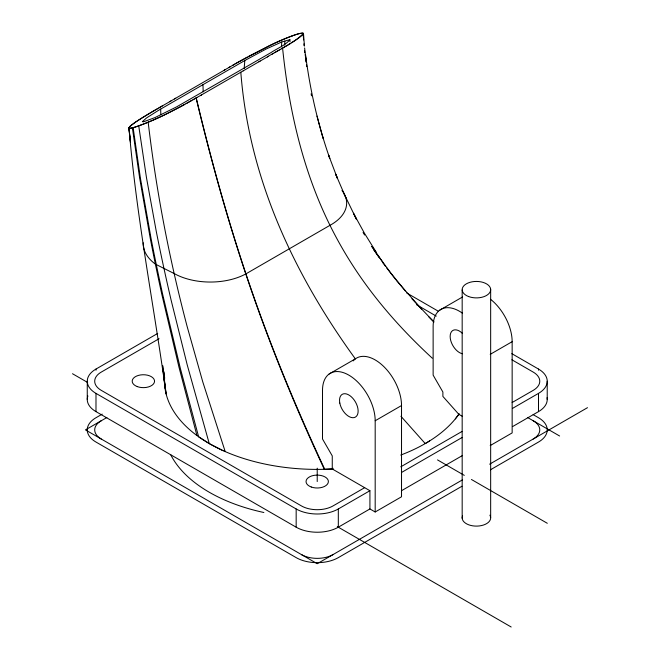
<?xml version="1.0" encoding="UTF-8"?>
<svg xmlns="http://www.w3.org/2000/svg" width="660" height="660" viewBox="0 0 660 660"><rect width="100%" height="100%" fill="white"/><g stroke="black" fill="none" stroke-linecap="round" stroke-linejoin="round"><path stroke-width="0.99" d="M87.26 399.457L87.26 381.224M317.221 481.553L317.221 468.179M547.222 381.224L547.222 399.457M284.716 45.078L284.831 41.093M281.498 46.885L281.721 41.984L289.897 39.649C285.475 45.342 277.035 48.46 270.905 52.651L176.641 106.862L154.902 117.62L143.451 121.819L142.362 121.679L146.644 117.86L158.359 110.434L244.81 60.514L266.417 48.873L281.721 41.984M244.167 68.59L244.81 60.514M462.355 313.112A37.249 21.508 60 0 0 433.133 326.477L433.133 375.136L442.885 392.032L442.885 396.412L458.815 414.298L455.326 418.902M332.986 468.237L332.26 468.971L325.215 469.276M149.201 113.545C148.723 114.147 118.693 130.969 133.188 127.669C151.239 121.927 168.242 113.38 184.841 104.354M135.275 122.347L130.193 126.217L128.815 127.999L130.523 142.42L128.972 127.553C136.356 217 153.912 305.151 166.122 393.971L162.624 365.516L164.967 387.981L163.82 371.819M291.538 42.669C301.108 36.935 312.304 28.446 291.093 36.292A37.645 3.919 -25.8 0 0 285.062 38.668L284.674 38.825A37.257 3.877 -25.8 0 0 268.9 45.911L237.831 62.37M429.627 440.93L425.23 443.569L400.933 416.27M290.614 43.246L287.719 45.02M285.706 46.233L286.721 45.631M284.674 46.852L282.587 48.089C289.22 113.041 304.516 177.986 335.42 235.9A360.294 307.362 43.6 0 0 360.608 277.167C381.249 306.85 405.718 333.729 432.292 358.198M149.902 113.124L170.899 100.988M267.333 56.933C279.345 49.228 293.51 43.618 303.484 33.388L304.425 46.01M281.482 48.741L282.241 48.295M155.314 109.948L147.807 114.378A85.173 8.861 -25.8 0 0 135.201 122.38M279.188 50.086L280.335 49.409M278.025 50.762L274.502 52.808M156.486 109.271L157.666 108.587M174.487 98.926L225.439 69.514M230.241 66.734L224.26 70.191M200.962 95.238L243.565 70.636M228.962 67.468L237.163 62.749M201.572 94.891L180.741 106.582L163.383 115.434A37.034 3.853 -25.8 0 1 148.211 122.182A44.014 4.579 -25.8 0 1 141.43 124.872L140.39 125.26M268.529 56.24L243.226 70.834M353.224 360.88A37.249 21.508 60 0 1 382.775 365.599A37.249 21.508 60 0 1 401.527 405.553L401.527 496.782L375.185 511.987L369.922 508.951L338.316 527.191A29.799 17.201 0 0 1 296.167 527.191L95.989 411.625L95.989 393.385A29.799 17.201 0 0 1 95.989 369.055L157.707 333.424M159.085 338.712L101.252 372.1A22.349 12.903 0 0 0 101.252 390.349L301.438 505.923A22.349 12.903 0 0 0 333.044 505.923L364.65 487.674M102.218 414.125L95.989 417.722A29.799 17.201 0 0 0 95.989 442.052L296.167 557.626A29.799 17.201 0 0 0 338.316 557.626L461.983 486.23M106.87 417.516L85.453 429.883L317.237 563.706L462.553 479.812M329.134 374.005L355.476 358.792M439.758 310.134L462.586 296.95M375.185 511.987L375.185 420.758L401.527 405.553M490.207 354.354L512.152 341.682A37.249 21.508 60 0 0 490.603 299.326M400.752 466.834L461.967 431.483M512.152 402.509L533.222 390.349A22.349 12.903 0 0 0 533.222 372.1L511.871 359.774M95.989 393.385L296.167 508.959A29.799 17.201 0 0 0 338.316 508.959L369.922 490.71L369.922 508.951M401.527 472.469L462.107 437.489M512.812 408.218L538.494 393.385A29.799 17.201 0 0 0 538.494 369.055L511.805 353.644M401.527 490.702L462.107 455.722M512.812 426.451L538.494 411.625A29.799 17.201 0 0 0 547.066 397.683M490.207 445.582L512.152 432.91L512.152 341.682M489.629 464.178L587.499 407.674M490.454 469.788L538.494 442.052A29.799 17.201 0 0 0 538.494 417.722L533.156 414.637M234.935 64.02L232.84 65.233M158.854 107.902L162.442 105.839M175.675 98.241L169.694 101.681M258.943 61.751L260.139 61.058M272.126 54.178L273.314 53.485M195.492 98.389L196.862 97.606M236.082 63.368L239.167 61.611A106.507 11.08 -25.8 0 1 246.114 57.725L247.442 56.991M193.083 99.759L194.296 99.074M248.795 56.257L274.799 43.139A37.603 3.91 -25.8 0 1 291.093 36.292L292.124 35.904M140.225 125.317L138.724 125.862A39.996 4.158 -25.8 0 1 133.106 127.694L132.421 127.875A28.108 2.92 -25.8 0 1 128.939 128.312M292.289 35.846L293.766 35.318A38.734 4.026 -25.8 0 1 299.145 33.619L303.08 33.05L303.616 39.93M324.604 469.293L324.745 469.293C303.567 423.901 283.816 377.842 266.211 330.94A374.203 83.441 69.9 0 1 253.753 296.612C230.885 231.528 212.289 165.017 196.259 97.944M324.547 469.293L324.316 469.301C303.171 423.951 283.544 377.883 265.988 331.023A374.368 82.698 69.9 0 1 253.555 296.703C230.744 231.611 212.149 165.107 196.086 98.051M224.59 451.316L225.2 451.588L202.76 381.835L187.225 326.824A351.417 77.286 74.4 0 1 174.157 273.529C162.847 223.591 154.16 173.06 148.178 122.207M223.369 450.772L222.758 450.499M222.362 450.318L209.806 443.891L198.611 436.755L180.394 368.569L162.805 294.946A361.342 56.834 76 0 1 156.346 264.841A360.995 56.776 76 0 1 151.041 238.375L140.407 178.183L133.122 127.685M406.709 292.974L438.405 311.272M416.674 304.813L436.252 316.107M527.612 417.516L559.606 435.996M458.815 414.298L462.281 416.295M437.522 459.904L464.293 475.365M471.438 479.482L547.297 523.281M369.922 490.71L332.26 468.971L332.26 455.895L322.509 439.007L322.509 390.349A37.249 21.508 60 0 1 348.851 375.136A37.249 21.508 60 0 1 375.185 420.758M72.501 373.733L87.656 382.478M337.31 526.622L511.178 627M196.936 435.542L179 367.282L161.741 294.013A362.159 55.184 76.1 0 1 155.389 264.132A361.944 55.151 76.1 0 1 150.175 237.88L139.664 178.142L132.38 127.883M433.942 321.981L411.947 298.79M428.909 316.973L433.81 321.882M421.633 309.276L396.544 280.624M405.331 290.994L390.555 272.72L377.19 254.372M395.95 279.873L386.554 267.729M383.147 263.167L385.415 266.211M355.146 358.57C323.037 314.3 295.243 266.673 274.906 215.82A346.203 209.352 60.3 0 1 256.327 160.694C248.407 131.777 243.111 102.127 240.817 72.221M376.109 253.25L379.054 257.416M371.893 246.543L383.427 263.274M371.819 246.452L372.892 248.036M373.972 249.62L376.654 253.58M373.255 248.498L376.629 253.531M373.873 249.909L375.548 252.417M376.464 252.59L364.394 233.145L353.455 213.238L356.342 219.103L343.612 192.877M345.856 197.802L335.701 174.215L337.375 178.274L328.63 155.191L329.777 158.4C317.988 124.913 310.084 90.131 305.58 54.928M209.245 443.569L187.225 364.897L171.105 300.094A359.089 57.156 75.5 0 1 156.313 231.611L146.487 177.746L138.724 125.862M316.998 116.102L323.053 138.254L322.402 135.82M311.124 93.811L311.487 95.816M305.233 54.706L306.125 61.644M306.512 64.622L306.768 66.61M306.232 62.436L304.623 47.957M303.922 43.865L304.111 45.796M304.573 50.63L304.763 52.561M163.812 371.827L164.521 381.942M289.897 39.649L290.004 41.704M202.975 84.678L203.181 91.872M160.669 109.073L160.825 114.733M538.494 369.055L538.494 370.194M538.494 393.385L538.494 411.625M490.66 289.327L490.66 517.539M462.173 290.004L462.173 518.215M338.316 508.959L338.316 527.191M296.167 508.959L296.167 527.191M95.989 369.055L95.989 370.194M533.222 420.758A22.349 12.903 0 0 1 533.222 439.007M101.252 439.007A22.349 12.903 0 0 1 101.252 420.758M333.044 554.582A22.349 12.903 0 0 1 301.438 554.582M489.877 515.171A14.256 8.233 0 0 1 477.155 526.102A14.256 8.233 0 0 1 462.544 515.988M143.212 242.789A57.758 33.346 0 0 0 155.389 264.132L174.157 273.529A51.777 29.89 0 0 0 245.776 273.95L330 225.308A52.874 30.525 0 0 0 341.979 190.525M459.22 413.713A152.724 88.176 0 0 1 400.727 455.062M333.069 468.922A152.724 88.176 0 0 1 164.662 377.413M263.868 512.498A152.724 88.176 0 0 1 170.701 454.732M191.862 100.452A102.481 10.659 -25.8 0 1 186.178 103.62M364.617 235.018A376.786 315.191 36 0 1 363.082 232.485M462.462 353.743A13.159 7.598 60 0 1 450.153 336.46A13.159 7.598 60 0 1 462.462 333.399M95.989 411.625A29.799 17.201 0 0 1 87.887 395.934M311.289 487.022A11.179 6.452 0 0 0 328.383 481.784A11.179 6.452 0 0 0 311.982 475.852A11.179 6.452 0 0 0 311.289 487.022M468.658 296.571A14.256 8.233 0 0 0 490.652 290.087A14.256 8.233 0 0 0 469.936 282.332A14.256 8.233 0 0 0 468.658 296.571M137.263 386.595A11.179 6.452 0 0 0 154.531 381.546A11.179 6.452 0 0 0 138.328 375.433A11.179 6.452 0 0 0 137.263 386.595M339.801 403.087A13.159 7.598 60 0 0 355.286 417.169A13.159 7.598 60 0 0 351.4 396.866A13.159 7.598 60 0 0 339.801 403.087"/></g></svg>
